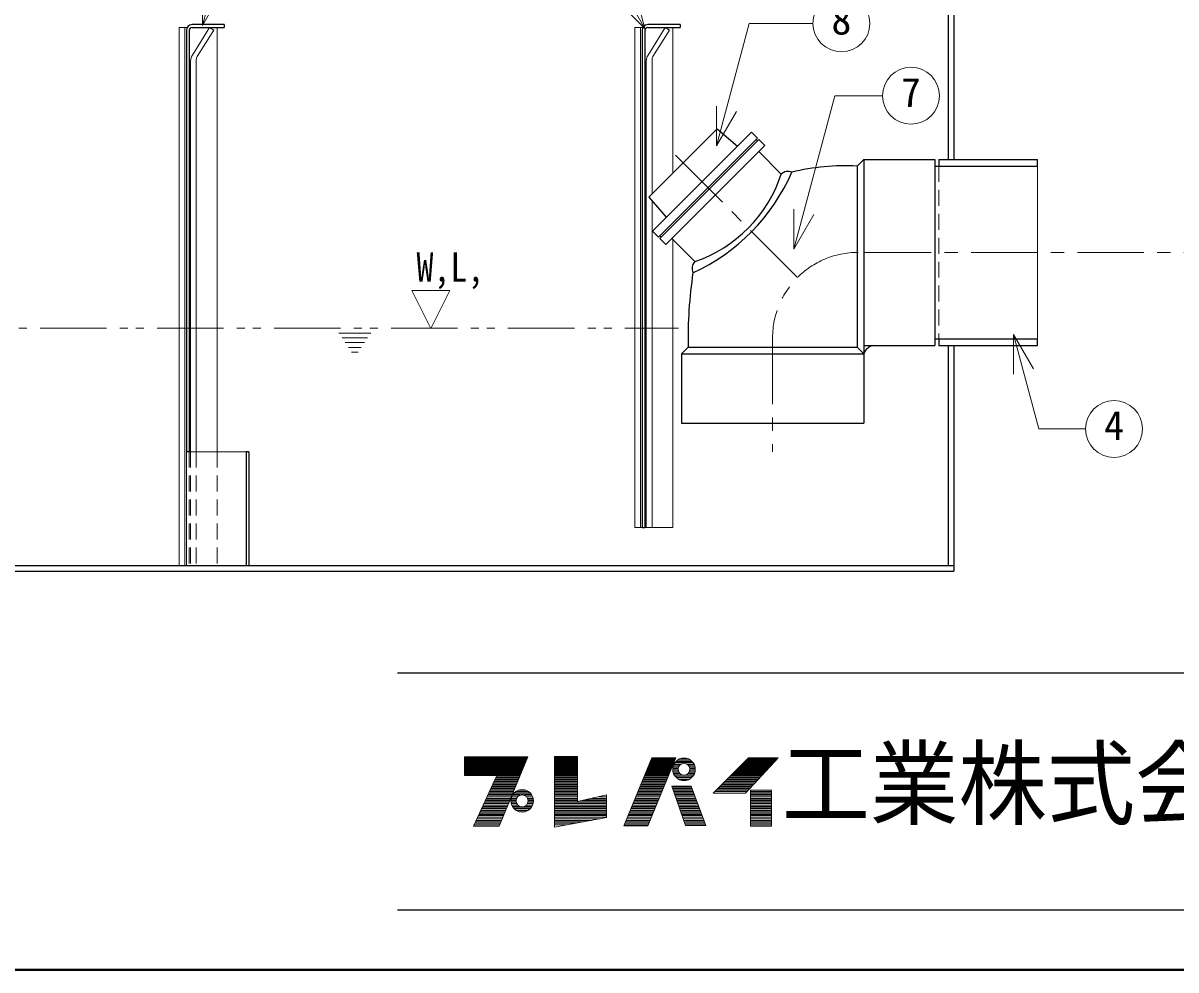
# Model space of a CAD drawing. Units: millimetres at full size, sheet at 1:7; details may follow other scales. Extents: x -1452 to 1383, y -997 to 970.
# Drawn here: x -232 to 375, y -997 to -499 of the extents above; entities that cross this region are included whole.
import ezdxf
from ezdxf.enums import TextEntityAlignment as Align

# ---------------------------------------------------------------- set-up
doc = ezdxf.new("R2010")
doc.units = ezdxf.units.MM
doc.header["$LTSCALE"] = 7
for name, pattern in [('CHAIN1', [8, 5, -1, 1, -1]), ('DASHED1', [1.8, 1.2, -0.6]), ('DOUBLE_CHAIN1', [8.8, 5, -1, 0.6, -0.6, 0.6, -1])]:
    doc.linetypes.add(name, pattern=pattern)
doc.layers.add('0-A', color=4, linetype='Continuous', lineweight=9)
doc.styles.add('ＭＳ ゴシック', font='')
doc.styles.get('ＭＳ ゴシック').set_extended_font_data('MS Gothic')

msp = doc.modelspace()

# ---------------------------------------------------------------- linework, layer by layer
at = {"layer": '0-A', "color": 7, "lineweight": 18}
for p, q in [((-137.671, -499.93), (-116.228, -419.901)), ((95.38, -501.469), (51.963, -426.268)), ((-137.671, -499.93), (-137.671, -478.93)), ((-137.671, -499.93), (-127.171, -481.743)), ((95.38, -501.469), (89.945, -481.184)), ((95.38, -501.469), (80.531, -486.62)), ((-149.857, -500.987), (-146.857, -500.987)), ((-149.857, -500.987), (-149.857, -784.487)), ((-146.857, -500.987), (-146.857, -784.487)), ((-142.946, -515.528), (-133.864, -500.994)), ((90.143, -500.987), (93.143, -500.987)), ((90.143, -500.987), (90.143, -764.487)), ((93.143, -500.987), (93.143, -764.487)), ((97.054, -515.528), (106.136, -500.994)), ((133.058, -563.378), (150.354, -498.831)), ((150.354, -498.831), (183.896, -498.831)), ((-143.857, -724.487), (-143.857, -518.707)), ((-140.857, -517.847), (-140.857, -724.487)), ((96.143, -518.707), (96.143, -764.487)), ((99.143, -517.847), (99.143, -588.701)), ((173.858, -617.721), (195.493, -536.975)), ((195.493, -536.975), (220.515, -536.975)), ((133.058, -563.378), (133.058, -542.378)), ((133.058, -563.378), (143.558, -545.191)), ((302.143, -664.987), (302.143, -573.987)), ((99.143, -592.307), (99.143, -764.487)), ((173.858, -617.721), (173.858, -596.721)), ((173.858, -617.721), (184.358, -599.534)), ((289.536, -662.686), (289.536, -683.686)), ((289.536, -662.686), (300.036, -680.872)), ((-146.107, -724.487), (-146.107, -784.487)), ((-114.607, -724.487), (-144.607, -724.487)), ((93.143, -764.487), (90.143, -764.487)), ((96.143, -764.487), (99.143, -764.487)), ((0.443, -885.626), (33.629, -885.626)), ((0.443, -885.92), (33.508, -885.92)), ((0.443, -886.361), (33.325, -886.361)), ((18.671, -921.788), (33.812, -885.185)), ((47.777, -885.038), (47.777, -922.229)), ((59.978, -885.038), (47.777, -885.038)), ((47.777, -885.626), (59.978, -885.626)), ((47.777, -885.92), (59.978, -885.92)), ((47.777, -886.361), (59.978, -886.361)), ((99.08, -885.773), (84.38, -921.494)), ((96.875, -921.494), (111.722, -885.773)), ((98.838, -886.361), (111.477, -886.361)), ((99.08, -885.773), (111.722, -885.773)), ((113.572, -886.361), (118.397, -886.361)), ((148.325, -904.295), (165.524, -885.773)), ((149.354, -886.361), (164.978, -886.361)), ((0.443, -886.802), (33.143, -886.802)), ((0.443, -887.243), (32.96, -887.243)), ((0.443, -887.831), (32.717, -887.831)), ((32.535, -888.272), (0.443, -888.272)), ((0.443, -888.713), (32.352, -888.713)), ((0.443, -889.154), (32.17, -889.154)), ((0.443, -889.595), (31.987, -889.595)), ((0.443, -890.036), (31.805, -890.036)), ((0.443, -890.33), (31.683, -890.33)), ((0.443, -890.918), (31.44, -890.918)), ((0.443, -891.359), (31.258, -891.359)), ((0.443, -891.8), (31.075, -891.8)), ((0.443, -892.241), (30.893, -892.241)), ((47.777, -886.802), (59.978, -886.802)), ((47.777, -887.243), (59.978, -887.243)), ((47.777, -887.831), (59.978, -887.831)), ((47.777, -888.272), (59.978, -888.272)), ((47.777, -888.713), (59.978, -888.713)), ((47.777, -889.154), (59.978, -889.154)), ((47.777, -889.595), (59.978, -889.595)), ((47.777, -890.036), (59.978, -890.036)), ((47.777, -890.33), (59.978, -890.33)), ((47.777, -890.918), (59.978, -890.918)), ((47.777, -891.359), (59.978, -891.359)), ((47.777, -891.8), (59.978, -891.8)), ((47.777, -892.241), (59.978, -892.241)), ((96.434, -892.241), (109.033, -892.241)), ((96.599, -891.8), (109.217, -891.8)), ((96.781, -891.359), (109.4, -891.359)), ((96.962, -890.918), (109.583, -890.918)), ((97.204, -890.33), (109.828, -890.33)), ((97.325, -890.036), (109.95, -890.036)), ((97.507, -889.595), (110.133, -889.595)), ((97.688, -889.154), (110.316, -889.154)), ((97.87, -888.713), (110.5, -888.713)), ((98.051, -888.272), (110.683, -888.272)), ((98.233, -887.831), (110.866, -887.831)), ((98.475, -887.243), (111.111, -887.243)), ((98.656, -886.802), (111.281, -886.802)), ((110.035, -891.8), (112.835, -891.8)), ((110.064, -891.212), (112.89, -891.212)), ((110.08, -892.535), (112.922, -892.535)), ((110.184, -890.477), (113.126, -890.477)), ((110.458, -889.595), (113.735, -889.595)), ((110.731, -889.007), (114.528, -889.007)), ((111.193, -888.272), (120.776, -888.272)), ((111.688, -887.684), (120.281, -887.684)), ((112.539, -886.949), (119.43, -886.949)), ((121.238, -889.007), (117.441, -889.007)), ((121.511, -889.595), (118.234, -889.595)), ((121.786, -890.477), (118.843, -890.477)), ((121.889, -892.535), (119.048, -892.535)), ((121.905, -891.212), (119.079, -891.212)), ((119.135, -891.8), (121.935, -891.8)), ((143.474, -892.241), (159.518, -892.241)), ((143.915, -891.8), (159.927, -891.8)), ((144.356, -891.359), (160.379, -891.359)), ((144.797, -890.918), (160.746, -890.918)), ((145.385, -890.33), (161.292, -890.33)), ((145.679, -890.036), (161.565, -890.036)), ((146.12, -889.595), (161.975, -889.595)), ((146.561, -889.154), (162.384, -889.154)), ((147.002, -888.713), (162.794, -888.713)), ((147.443, -888.272), (163.203, -888.272)), ((147.884, -887.831), (163.613, -887.831)), ((148.472, -887.243), (164.159, -887.243)), ((148.913, -886.802), (164.568, -886.802)), ((0.443, -892.682), (30.71, -892.682)), ((0.443, -893.123), (30.528, -893.123)), ((0.443, -893.564), (30.346, -893.564)), ((0.443, -894.005), (30.163, -894.005)), ((0.443, -894.446), (29.981, -894.446)), ((17.495, -895.034), (0.443, -895.034)), ((5.147, -921.788), (17.495, -895.034)), ((28.4, -898.268), (16.002, -898.268)), ((28.704, -897.533), (16.341, -897.533)), ((28.886, -897.092), (16.545, -897.092)), ((29.129, -896.504), (16.816, -896.504)), ((29.312, -896.063), (17.02, -896.063)), ((29.555, -895.475), (17.291, -895.475)), ((29.738, -895.034), (17.495, -895.034)), ((47.777, -892.682), (59.978, -892.682)), ((47.777, -893.123), (59.978, -893.123)), ((47.777, -893.564), (59.978, -893.564)), ((47.777, -894.005), (59.978, -894.005)), ((47.777, -894.446), (59.978, -894.446)), ((47.777, -895.034), (59.978, -895.034)), ((47.777, -895.475), (59.978, -895.475)), ((47.777, -896.063), (59.978, -896.063)), ((47.777, -896.504), (59.978, -896.504)), ((47.777, -897.092), (59.978, -897.092)), ((47.777, -897.533), (59.978, -897.533)), ((47.777, -898.268), (59.978, -898.268)), ((93.938, -898.268), (106.528, -898.268)), ((94.24, -897.533), (106.834, -897.533)), ((94.422, -897.092), (107.017, -897.092)), ((94.664, -896.504), (107.261, -896.504)), ((94.845, -896.063), (107.445, -896.063)), ((95.087, -895.475), (107.689, -895.475)), ((95.268, -895.034), (107.872, -895.034)), ((95.51, -894.446), (108.117, -894.446)), ((95.692, -894.005), (108.3, -894.005)), ((95.873, -893.564), (108.483, -893.564)), ((96.055, -893.123), (108.667, -893.123)), ((96.236, -892.682), (108.85, -892.682)), ((110.219, -893.27), (113.199, -893.27)), ((110.458, -894.005), (113.735, -894.005)), ((110.812, -894.74), (114.854, -894.74)), ((111.305, -895.475), (120.664, -895.475)), ((111.834, -896.063), (120.135, -896.063)), ((112.996, -896.945), (118.973, -896.945)), ((114.392, -897.533), (117.577, -897.533)), ((121.158, -894.74), (117.116, -894.74)), ((121.511, -894.005), (118.234, -894.005)), ((121.75, -893.27), (118.771, -893.27)), ((137.447, -898.268), (153.921, -898.268)), ((138.182, -897.533), (154.604, -897.533)), ((138.623, -897.092), (155.013, -897.092)), ((139.211, -896.504), (155.559, -896.504)), ((139.652, -896.063), (155.969, -896.063)), ((140.24, -895.475), (156.515, -895.475)), ((140.681, -895.034), (156.924, -895.034)), ((141.269, -894.446), (157.47, -894.446)), ((141.71, -894.005), (157.88, -894.005)), ((142.151, -893.564), (158.289, -893.564)), ((142.592, -893.123), (158.699, -893.123)), ((143.033, -892.682), (159.108, -892.682)), ((25.967, -904.148), (13.288, -904.148)), ((13.56, -903.56), (26.211, -903.56)), ((26.515, -902.825), (13.899, -902.825)), ((26.819, -902.09), (14.238, -902.09)), ((27.062, -901.502), (14.509, -901.502)), ((14.849, -900.767), (27.366, -900.767)), ((27.609, -900.179), (15.12, -900.179)), ((27.852, -899.591), (15.437, -899.591)), ((15.731, -898.856), (28.157, -898.856)), ((26.574, -904.148), (34.875, -904.148)), ((27.279, -903.56), (34.17, -903.56)), ((28.675, -902.825), (32.774, -902.825)), ((47.777, -898.856), (59.978, -898.856)), ((47.777, -899.591), (59.978, -899.591)), ((47.777, -900.179), (59.978, -900.179)), ((47.777, -900.767), (59.978, -900.767)), ((47.777, -901.502), (59.978, -901.502)), ((47.777, -902.09), (59.978, -902.09)), ((47.777, -902.825), (59.978, -902.825)), ((47.777, -903.56), (59.978, -903.56)), ((47.777, -904.148), (59.978, -904.148)), ((91.518, -904.148), (104.084, -904.148)), ((91.76, -903.56), (104.329, -903.56)), ((92.062, -902.825), (104.634, -902.825)), ((92.365, -902.09), (104.94, -902.09)), ((92.612, -901.502), (105.184, -901.502)), ((92.906, -900.767), (105.49, -900.767)), ((93.151, -900.179), (105.734, -900.179)), ((93.393, -899.591), (105.978, -899.591)), ((93.696, -898.856), (106.284, -898.856)), ((109.568, -900.767), (119.861, -900.767)), ((109.823, -901.502), (120.132, -901.502)), ((110.027, -902.09), (120.349, -902.09)), ((110.283, -902.825), (120.62, -902.825)), ((110.538, -903.56), (120.891, -903.56)), ((110.743, -904.148), (121.108, -904.148)), ((127.451, -921.347), (119.807, -900.62)), ((131.42, -904.295), (148.325, -904.295)), ((132.155, -903.56), (149.007, -903.56)), ((132.89, -902.825), (149.69, -902.825)), ((133.625, -902.09), (150.372, -902.09)), ((134.213, -901.502), (150.918, -901.502)), ((134.948, -900.767), (151.601, -900.767)), ((135.536, -900.179), (152.147, -900.179)), ((136.124, -899.591), (152.693, -899.591)), ((136.859, -898.856), (153.375, -898.856)), ((150.971, -903.56), (162.143, -903.56)), ((150.971, -904.148), (162.143, -904.148)), ((23.292, -910.616), (10.303, -910.616)), ((23.657, -909.734), (10.733, -909.734)), ((23.9, -909.146), (10.981, -909.146)), ((24.204, -908.411), (11.321, -908.411)), ((11.592, -907.823), (24.447, -907.823)), ((24.751, -907.088), (11.931, -907.088)), ((25.116, -906.206), (12.338, -906.206)), ((25.42, -905.471), (12.678, -905.471)), ((25.663, -904.883), (12.949, -904.883)), ((24.775, -908.411), (27.575, -908.411)), ((24.804, -907.823), (27.63, -907.823)), ((24.82, -909.146), (27.662, -909.146)), ((24.924, -907.088), (27.866, -907.088)), ((24.924, -909.734), (27.866, -909.734)), ((25.198, -906.206), (28.475, -906.206)), ((25.198, -910.616), (28.475, -910.616)), ((25.552, -905.471), (29.594, -905.471)), ((25.933, -904.883), (35.516, -904.883)), ((35.898, -905.471), (31.855, -905.471)), ((36.251, -906.206), (32.974, -906.206)), ((36.251, -910.616), (32.974, -910.616)), ((36.526, -907.088), (33.583, -907.088)), ((36.526, -909.734), (33.583, -909.734)), ((36.629, -909.146), (33.788, -909.146)), ((36.645, -907.823), (33.819, -907.823)), ((33.875, -908.411), (36.675, -908.411)), ((47.777, -904.883), (59.978, -904.883)), ((47.777, -905.471), (59.978, -905.471)), ((47.777, -906.206), (59.978, -906.206)), ((47.777, -907.088), (59.978, -907.088)), ((47.777, -907.823), (59.978, -907.823)), ((47.777, -908.411), (59.978, -908.411)), ((47.777, -909.146), (75.119, -909.146)), ((47.777, -909.734), (75.119, -909.734)), ((47.777, -910.616), (75.119, -910.616)), ((75.119, -908.411), (61.294, -908.411)), ((75.119, -907.823), (63.927, -907.823)), ((75.119, -907.088), (67.219, -907.088)), ((75.119, -906.206), (71.169, -906.206)), ((88.856, -910.616), (101.396, -910.616)), ((89.219, -909.734), (101.763, -909.734)), ((89.461, -909.146), (102.007, -909.146)), ((89.764, -908.411), (102.314, -908.411)), ((90.006, -907.823), (102.557, -907.823)), ((90.308, -907.088), (102.862, -907.088)), ((90.671, -906.206), (103.229, -906.206)), ((90.973, -905.471), (103.534, -905.471)), ((91.215, -904.883), (103.779, -904.883)), ((110.998, -904.883), (121.379, -904.883)), ((111.202, -905.471), (121.596, -905.471)), ((111.458, -906.206), (121.867, -906.206)), ((111.764, -907.088), (122.192, -907.088)), ((112.02, -907.823), (122.463, -907.823)), ((112.224, -908.411), (122.68, -908.411)), ((112.48, -909.146), (122.951, -909.146)), ((112.684, -909.734), (123.168, -909.734)), ((112.99, -910.616), (123.493, -910.616)), ((150.971, -904.883), (162.143, -904.883)), ((150.971, -905.471), (162.143, -905.471)), ((150.971, -906.206), (162.143, -906.206)), ((150.971, -907.088), (162.143, -907.088)), ((150.971, -907.823), (162.143, -907.823)), ((150.971, -908.411), (162.143, -908.411)), ((150.971, -909.146), (162.143, -909.146)), ((150.971, -909.734), (162.143, -909.734)), ((150.971, -910.616), (162.143, -910.616)), ((20.981, -916.202), (7.725, -916.202)), ((21.225, -915.614), (7.996, -915.614)), ((21.529, -914.879), (8.335, -914.879)), ((21.833, -914.144), (8.675, -914.144)), ((22.137, -913.409), (9.014, -913.409)), ((22.441, -912.674), (9.353, -912.674)), ((22.684, -912.086), (9.624, -912.086)), ((22.988, -911.351), (9.964, -911.351)), ((25.552, -911.351), (29.594, -911.351)), ((26.045, -912.086), (35.404, -912.086)), ((26.574, -912.674), (34.875, -912.674)), ((27.496, -913.409), (33.953, -913.409)), ((29.132, -914.144), (32.317, -914.144)), ((35.898, -911.351), (31.855, -911.351)), ((47.777, -911.351), (75.119, -911.351)), ((47.777, -912.086), (75.119, -912.086)), ((47.777, -912.674), (75.119, -912.674)), ((47.777, -913.409), (75.119, -913.409)), ((47.777, -914.144), (75.119, -914.144)), ((47.777, -914.879), (75.119, -914.879)), ((47.777, -915.614), (75.119, -915.614)), ((47.777, -916.202), (75.119, -916.202)), ((86.557, -916.202), (99.074, -916.202)), ((86.799, -915.614), (99.319, -915.614)), ((87.102, -914.879), (99.624, -914.879)), ((87.404, -914.144), (99.93, -914.144)), ((87.707, -913.409), (100.235, -913.409)), ((88.009, -912.674), (100.541, -912.674)), ((88.251, -912.086), (100.785, -912.086)), ((88.554, -911.351), (101.09, -911.351)), ((113.246, -911.351), (123.764, -911.351)), ((113.486, -912.086), (124.035, -912.086)), ((113.706, -912.674), (124.252, -912.674)), ((113.961, -913.409), (124.523, -913.409)), ((114.216, -914.144), (124.794, -914.144)), ((114.472, -914.879), (125.065, -914.879)), ((114.727, -915.614), (125.336, -915.614)), ((114.932, -916.202), (125.553, -916.202)), ((150.971, -911.351), (162.143, -911.351)), ((150.971, -912.086), (162.143, -912.086)), ((150.971, -912.674), (162.143, -912.674)), ((150.971, -913.409), (162.143, -913.409)), ((150.971, -914.144), (162.143, -914.144)), ((150.971, -914.879), (162.143, -914.879)), ((150.971, -915.614), (162.143, -915.614)), ((150.971, -916.202), (162.143, -916.202)), ((5.147, -921.788), (18.671, -921.788)), ((18.975, -921.053), (5.486, -921.053)), ((19.339, -920.171), (5.893, -920.171)), ((19.644, -919.436), (6.232, -919.436)), ((19.948, -918.701), (6.571, -918.701)), ((20.312, -917.819), (6.978, -917.819)), ((20.616, -917.084), (7.318, -917.084)), ((47.777, -917.084), (75.119, -917.084)), ((47.777, -917.819), (71.902, -917.819)), ((47.777, -918.701), (67.077, -918.701)), ((47.777, -919.436), (63.056, -919.436)), ((47.777, -920.171), (59.035, -920.171)), ((47.777, -921.053), (54.21, -921.053)), ((96.875, -921.494), (84.38, -921.494)), ((84.561, -921.053), (97.058, -921.053)), ((84.924, -920.171), (97.424, -920.171)), ((85.227, -919.436), (97.73, -919.436)), ((85.529, -918.701), (98.035, -918.701)), ((85.892, -917.819), (98.402, -917.819)), ((86.194, -917.084), (98.708, -917.084)), ((115.238, -917.084), (125.878, -917.084)), ((115.544, -917.819), (126.15, -917.819)), ((115.8, -918.701), (126.475, -918.701)), ((116.055, -919.436), (126.746, -919.436)), ((116.311, -920.171), (127.017, -920.171)), ((116.617, -921.053), (127.342, -921.053)), ((116.72, -921.347), (127.451, -921.347)), ((150.971, -917.084), (162.143, -917.084)), ((150.971, -917.819), (162.143, -917.819)), ((150.971, -918.701), (162.143, -918.701)), ((150.971, -919.436), (162.143, -919.436)), ((150.971, -920.171), (162.143, -920.171)), ((150.971, -921.053), (162.143, -921.053))]:
    msp.add_line(p, q, dxfattribs=at)
at = {"layer": '0-A', "color": 5, "lineweight": 25}
for p, q in [((255.143, -475.487), (255.143, -570.487)), ((258.143, -475.487), (258.143, -570.487)), ((-146.107, -502.487), (-146.107, -724.487)), ((-144.607, -502.487), (-144.607, -724.487)), ((-126.107, -499.487), (-143.107, -499.487)), ((-143.107, -500.987), (-126.107, -500.987)), ((-126.107, -499.487), (-126.107, -500.987)), ((93.893, -502.487), (93.893, -764.487)), ((95.393, -502.487), (95.393, -764.487)), ((113.893, -499.487), (96.893, -499.487)), ((96.893, -500.987), (113.893, -500.987)), ((113.893, -499.487), (113.893, -500.987)), ((99.363, -608.279), (151.517, -556.125)), ((133.531, -554.313), (144.137, -563.505)), ((154.699, -559.307), (151.517, -556.125)), ((102.545, -611.461), (154.699, -559.307)), ((103.252, -612.168), (155.406, -560.014)), ((106.434, -615.35), (158.588, -563.196)), ((154.699, -560.721), (153.992, -560.014)), ((158.588, -563.196), (155.406, -560.014)), ((167.243, -578.214), (155.406, -566.378)), ((210.643, -570.487), (207.143, -573.987)), ((210.643, -570.487), (210.643, -709.487)), ((250.143, -570.487), (302.143, -570.487)), ((250.143, -570.487), (250.143, -573.987)), ((302.143, -573.987), (302.143, -570.487)), ((207.143, -573.987), (207.143, -669.487)), ((248.143, -573.987), (302.143, -573.987)), ((102.545, -611.461), (99.363, -608.279)), ((103.959, -611.461), (103.252, -610.754)), ((106.434, -615.35), (103.252, -612.168)), ((121.772, -624.324), (109.616, -612.168)), ((248.143, -664.987), (302.143, -664.987)), ((250.143, -664.987), (250.143, -668.487)), ((302.143, -668.487), (302.143, -664.987)), ((114.643, -672.987), (118.143, -669.487)), ((114.643, -672.987), (114.643, -709.487)), ((114.643, -672.987), (210.643, -672.987)), ((118.143, -669.487), (207.143, -669.487)), ((207.143, -669.487), (210.643, -672.987)), ((210.643, -668.487), (248.143, -668.487)), ((250.143, -668.487), (302.143, -668.487)), ((255.143, -668.487), (255.143, -784.487)), ((258.143, -668.487), (258.143, -787.487)), ((114.643, -709.487), (210.643, -709.487)), ((-144.607, -724.487), (-146.107, -724.487)), ((-113.107, -724.487), (-113.107, -784.487)), ((93.893, -764.487), (95.393, -764.487)), ((-547.857, -784.487), (258.143, -784.487)), ((-547.857, -787.487), (258.143, -787.487))]:
    msp.add_line(p, q, dxfattribs=at)
at = {"layer": '0-A'}
for p, q in [((-146.857, -500.987), (-145.705, -500.987)), ((-129.857, -724.487), (-129.857, -500.987)), ((93.143, -500.987), (94.295, -500.987)), ((110.143, -500.987), (110.143, -577.701)), ((110.143, -612.694), (110.143, -764.487)), ((93.143, -764.487), (93.893, -764.487)), ((95.393, -764.487), (96.143, -764.487)), ((99.143, -764.487), (110.143, -764.487))]:
    msp.add_line(p, q, dxfattribs=at)
at = {"layer": '0-A', "linetype": 'CHAIN1'}
for p, q in [((175.823, -632.667), (108.428, -565.273)), ((470.143, -619.487), (207.643, -619.487)), ((162.643, -664.487), (162.643, -724.487))]:
    msp.add_line(p, q, dxfattribs=at)
at = {"layer": '0-A', "color": 7, "linetype": 'DASHED1', "lineweight": 18}
for p, q in [((250.143, -573.987), (250.143, -664.987)), ((-144.607, -724.487), (-144.607, -784.487))]:
    msp.add_line(p, q, dxfattribs=at)
at = {"layer": '0-A', "linetype": 'DOUBLE_CHAIN1'}
for p, q in [((-531.107, -659.487), (113.081, -659.487)), ((-48.944, -662.031), (-65.807, -662.031)), ((-64.121, -664.531), (-50.631, -664.531)), ((-52.317, -667.031), (-62.434, -667.031)), ((-60.748, -669.531), (-54.003, -669.531)), ((-55.689, -672.031), (-59.062, -672.031))]:
    msp.add_line(p, q, dxfattribs=at)
at = {"layer": '0-A', "linetype": 'DASHED1'}
for p, q in [((-143.857, -724.487), (-143.857, -784.487)), ((-140.857, -724.487), (-140.857, -784.487)), ((-129.857, -724.487), (-129.857, -784.487))]:
    msp.add_line(p, q, dxfattribs=at)
at = {"layer": '0-A', "color": 6, "lineweight": 25}
for p, q in [((-34.857, -840.987), (1351.143, -840.987)), ((1351.143, -965.987), (-34.857, -965.987))]:
    msp.add_line(p, q, dxfattribs=at)
at = {"layer": '0-A', "color": 1, "lineweight": 40}
msp.add_line((1382.643, -997.487), (-1452.357, -997.487), dxfattribs=at)
at = {"layer": '0-A', "color": 7, "lineweight": 18}
for points in [[(-140.402, -516.257), (-131.707, -502.343), (-133.864, -500.994)], [(99.598, -516.257), (108.293, -502.343), (106.136, -500.994)], [(289.536, -662.686), (302.886, -712.509), (327.478, -712.509)], [(0.443, -895.034), (0.443, -885.185), (33.812, -885.185)], [(47.777, -922.229), (75.119, -917.231), (75.119, -905.324), (59.978, -908.705), (59.978, -885.038)], [(131.42, -904.295), (149.942, -885.773), (165.524, -885.773)], [(116.72, -921.347), (109.517, -900.62), (119.807, -900.62)]]:
    msp.add_lwpolyline(points, dxfattribs=at)
at = {"layer": '0-A', "color": 5, "lineweight": 25}
for points in [[(133.531, -554.313), (97.468, -590.375), (106.661, -600.982)], [(210.643, -570.487), (248.143, -570.487), (248.143, -668.487)], [(-113.107, -724.487), (-114.607, -724.487), (-114.607, -784.487)]]:
    msp.add_lwpolyline(points, dxfattribs=at)
at = {"layer": '0-A'}
msp.add_lwpolyline([(-17.376, -659.531), (-7.376, -639.531), (-27.376, -639.531)], close=True, dxfattribs=at)
at = {"layer": '0-A', "color": 7, "lineweight": 18}
msp.add_lwpolyline([(150.971, -902.825), (150.971, -921.788), (162.143, -921.788), (162.143, -902.825)], close=True, dxfattribs=at)
for centre, radius in [((198.896, -498.831), 15), ((235.515, -536.975), 15), ((342.478, -712.509), 15), ((115.985, -891.8), 5.95), ((115.985, -891.8), 3.15), ((30.725, -908.411), 5.95), ((30.725, -908.411), 3.15)]:
    msp.add_circle(centre, radius, dxfattribs=at)
at = {"layer": '0-A', "color": 5, "lineweight": 25}
for centre, radius, start, end in [((-143.107, -502.487), 3, 90, 180), ((-143.107, -502.487), 1.5, 90, 180), ((96.893, -502.487), 3, 90, 180), ((96.893, -502.487), 1.5, 90, 180), ((201.334, -695.781), 121.932, 87.26947, 103.54669), ((78.088, -536.195), 103.198, 294.39151, 336.56348), ((97.78, -555.189), 73.18, 289.13847, 341.66053), ((170.785, -582.142), 5.289, 67.92355, 132.0494), ((125.241, -627.982), 5.041, 133.48553, 205.88914), ((355.394, -665.225), 237.29, 171.50769, 181.02918), ((217.194, -675.226), 6.923, 103.26354, 161.13487)]:
    msp.add_arc(centre, radius, start, end, dxfattribs=at)
at = {"layer": '0-A', "color": 7, "lineweight": 18}
for centre, radius in [((-137.857, -518.707), 6), ((102.143, -518.707), 6), ((-137.857, -517.847), 3), ((102.143, -517.847), 3)]:
    msp.add_arc(centre, radius, 148, 180, dxfattribs=at)
at = {"layer": '0-A', "linetype": 'CHAIN1'}
msp.add_arc((207.643, -664.487), 45, 90, 180, dxfattribs=at)

# ---------------------------------------------------------------- texts
at = {"layer": '0-A', "color": 7, "style": 'ＭＳ ゴシック'}
for s, p in [('8', (193.646, -509.331)), ('7', (230.265, -547.475)), ('4', (337.228, -723.009))]:
    msp.add_text(s, height=15.4, dxfattribs=at).set_placement(p, align=Align.BOTTOM_LEFT)
for s, height, width, p in [('W,L,', 15.4, 0.85, (-24.876, -639.531)), ('工業株式会社', 35.92, 0.95, (167.393, -927.987))]:
    msp.add_text(s, height=height, dxfattribs=dict(at, width=width)).set_placement(p, align=Align.BOTTOM_LEFT)

doc.saveas('drawing.dxf')
